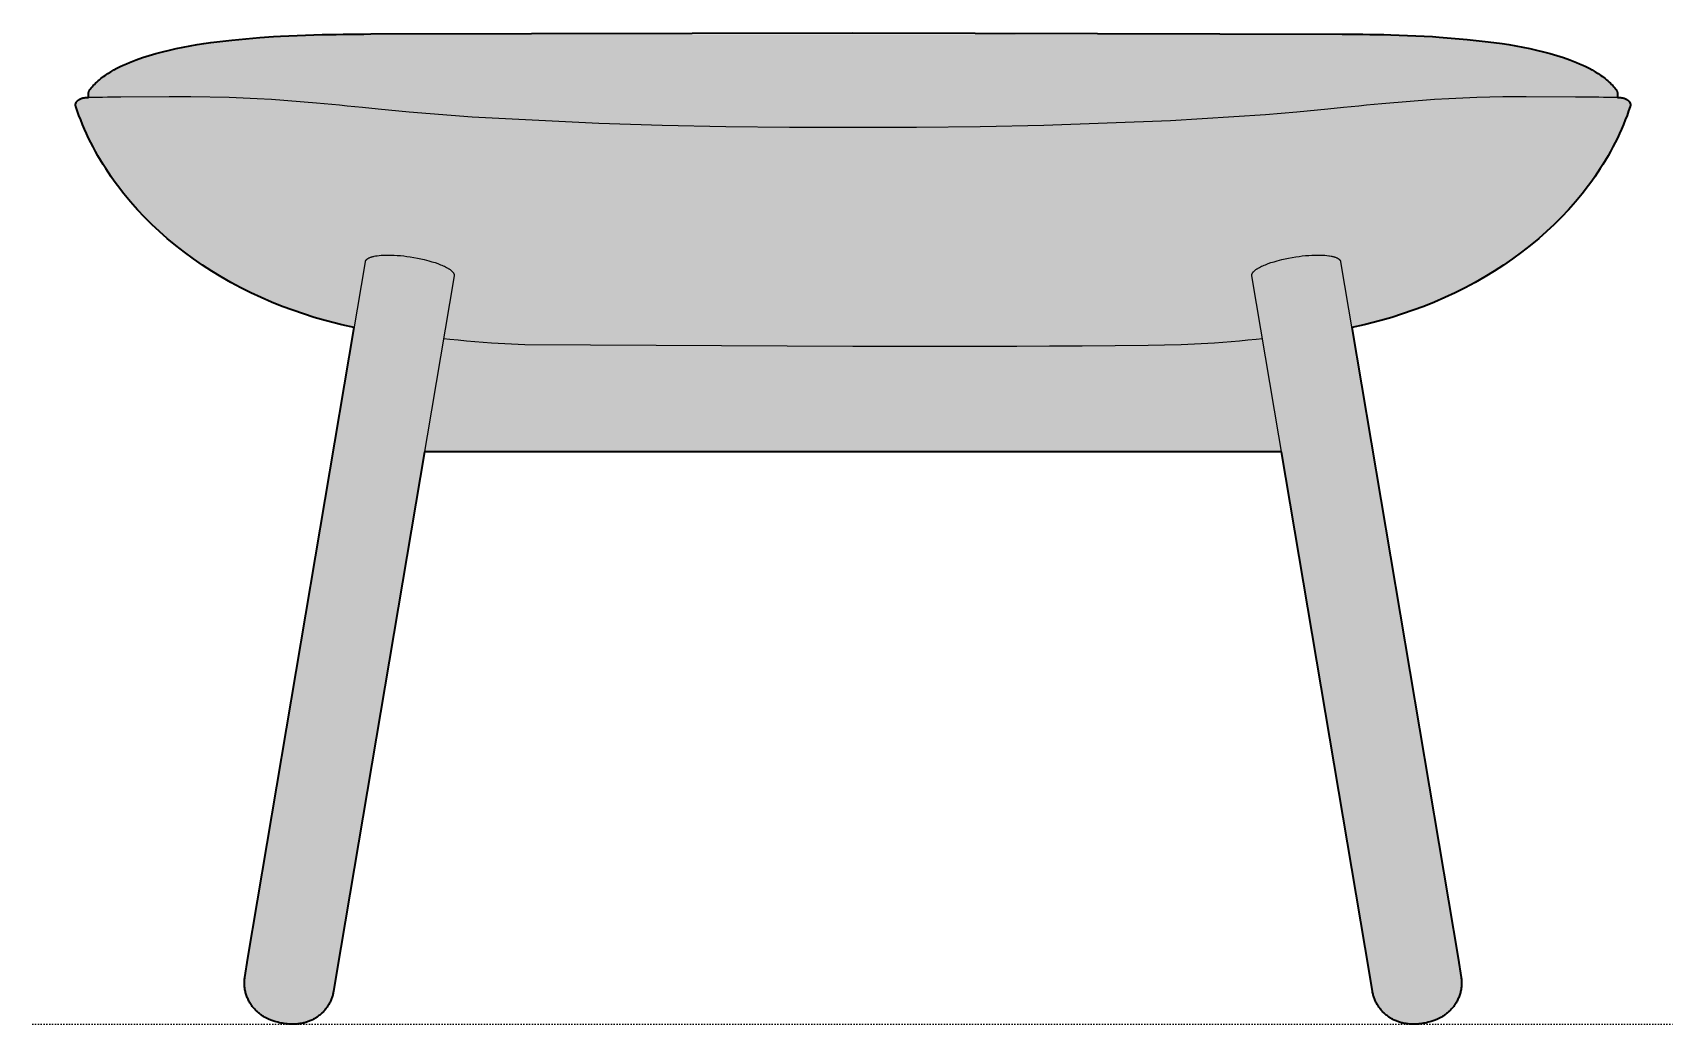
# Model space of a CAD drawing. Header units: millimetres. Extents: x 0 to 1376, y -740 to 386.
# Drawn here: x 0 to 639, y 0 to 386 of the extents above; entities that cross this region are included whole.
import ezdxf

# ---------------------------------------------------------------- set-up
doc = ezdxf.new("R2010")
doc.units = ezdxf.units.MM
doc.linetypes.add('Dots', pattern=[1, 0, -1])
doc.layers.add('Blocks', color=7, linetype='Continuous')
doc.layers.add('Blocks$Fill', color=7, linetype='Continuous', true_color=0xffffff)
for name, color, linetype, lineweight, true_color in [('Blocks$Inner', 7, 'Continuous', 25, 0x007f00), ('Blocks$Outline', 7, 'Continuous', 35, 0xff3f3f), ('Groud', 7, 'Dots', 25, 0x243775)]:
    doc.layers.add(name, color=color, linetype=linetype, lineweight=lineweight, true_color=true_color)

# ---------------------------------------------------------------- blocks, each defined once
blk = doc.blocks.new('Uchiwa Ottomann Front')
at = {"layer": 'Blocks$Fill'}
blk.add_hatch(color=256, dxfattribs=at).paths.add_polyline_path([(125.3, 271.55), (113.96, 274.26), (109.7, 275.47), (105.48, 276.79), (101.29, 278.22), (97.15, 279.77), (93.05, 281.42), (89, 283.19), (85, 285.06), (81.05, 287.04), (77.22, 289.09), (73.45, 291.25), (69.75, 293.51), (66.11, 295.87), (62.57, 298.31), (59.11, 300.86), (55.72, 303.5), (52.42, 306.24), (49.39, 308.91), (46.44, 311.67), (43.58, 314.52), (40.81, 317.45), (38.09, 320.51), (35.48, 323.66), (32.97, 326.9), (31.76, 328.55), (30.58, 330.22), (28.4, 333.47), (27.36, 335.12), (26.34, 336.79), (25.36, 338.48), (24.4, 340.18), (23.48, 341.9), (22.58, 343.64), (21.73, 345.37), (20.92, 347.12), (20.13, 348.88), (19.38, 350.65), (18.67, 352.4), (18, 354.16), (16.76, 357.71), (16.75, 357.76), (16.74, 357.8), (16.72, 357.84), (16.71, 357.89), (16.7, 357.93), (16.7, 357.97), (16.69, 358.02), (16.68, 358.06), (16.68, 358.1), (16.67, 358.15), (16.67, 358.19), (16.67, 358.24), (16.66, 358.28), (16.66, 358.33), (16.66, 358.37), (16.67, 358.42), (16.67, 358.45), (16.67, 358.48), (16.67, 358.51), (16.68, 358.54), (16.69, 358.6), (16.7, 358.67), (16.71, 358.73), (16.73, 358.79), (16.75, 358.85), (16.76, 358.91), (16.79, 358.97), (16.81, 359.03), (16.83, 359.09), (16.86, 359.14), (16.89, 359.2), (16.92, 359.26), (16.95, 359.31), (16.99, 359.37), (17.02, 359.42), (17.06, 359.48), (17.1, 359.53), (17.14, 359.58), (17.18, 359.64), (17.23, 359.69), (17.27, 359.74), (17.32, 359.79), (17.37, 359.84), (17.41, 359.89), (17.46, 359.94), (17.52, 359.98), (17.57, 360.03), (17.62, 360.07), (17.68, 360.12), (17.74, 360.16), (17.81, 360.22), (17.89, 360.28), (17.97, 360.33), (18.06, 360.39), (18.14, 360.44), (18.23, 360.49), (18.31, 360.54), (18.4, 360.58), (18.49, 360.63), (18.58, 360.67), (18.68, 360.71), (18.77, 360.75), (18.86, 360.79), (18.96, 360.83), (19.06, 360.86), (19.15, 360.9), (19.27, 360.93), (19.38, 360.96), (19.49, 360.99), (19.61, 361.02), (19.72, 361.04), (19.84, 361.06), (19.95, 361.08), (20.06, 361.09), (20.17, 361.1), (20.28, 361.11), (20.39, 361.12), (20.49, 361.13), (20.7, 361.13), (20.89, 361.13), (21.72, 361.13), (21.68, 361.59), (21.66, 361.82), (21.66, 362.05), (21.66, 362.16), (21.66, 362.27), (21.67, 362.39), (21.67, 362.49), (21.68, 362.6), (21.69, 362.71), (21.71, 362.82), (21.72, 362.92), (21.74, 363.03), (21.76, 363.13), (21.79, 363.24), (21.82, 363.34), (21.85, 363.44), (21.88, 363.54), (21.91, 363.63), (21.95, 363.73), (21.99, 363.82), (22.04, 363.92), (22.09, 364.01), (22.11, 364.05), (22.14, 364.1), (22.16, 364.14), (22.19, 364.19), (22.22, 364.23), (22.25, 364.27), (22.28, 364.32), (22.31, 364.36), (22.34, 364.4), (22.37, 364.44), (22.76, 364.91), (23.16, 365.36), (23.57, 365.81), (23.99, 366.25), (24.47, 366.72), (24.97, 367.19), (25.47, 367.64), (25.99, 368.08), (26.51, 368.51), (27.05, 368.93), (27.59, 369.33), (28.14, 369.73), (29.27, 370.49), (30.42, 371.22), (31.6, 371.91), (32.8, 372.56), (34.02, 373.19), (35.25, 373.78), (36.48, 374.33), (37.72, 374.86), (38.97, 375.37), (40.23, 375.85), (42.78, 376.75), (45.37, 377.58), (47.98, 378.34), (50.61, 379.03), (53.25, 379.67), (55.89, 380.25), (58.58, 380.79), (64.01, 381.76), (69.37, 382.56), (77.51, 383.54), (88.45, 384.52), (96.58, 385.04), (112.81, 385.67), (131.77, 385.93), (529.24, 385.6), (545.48, 384.88), (548.18, 384.71), (559.09, 383.82), (567.27, 382.91), (572.65, 382.17), (575.34, 381.76), (580.76, 380.79), (583.45, 380.25), (586.09, 379.67), (588.73, 379.03), (591.36, 378.34), (593.97, 377.58), (596.56, 376.75), (599.11, 375.85), (600.37, 375.37), (601.63, 374.86), (602.86, 374.33), (604.09, 373.78), (605.32, 373.19), (606.54, 372.56), (607.74, 371.91), (608.92, 371.22), (610.07, 370.49), (611.2, 369.73), (611.75, 369.33), (612.29, 368.93), (612.83, 368.51), (613.36, 368.08), (613.87, 367.64), (614.38, 367.19), (614.87, 366.72), (615.35, 366.25), (615.77, 365.81), (616.18, 365.36), (616.58, 364.91), (616.97, 364.44), (617, 364.4), (617.03, 364.36), (617.06, 364.32), (617.09, 364.27), (617.12, 364.23), (617.15, 364.19), (617.18, 364.14), (617.2, 364.1), (617.23, 364.05), (617.26, 364.01), (617.3, 363.92), (617.35, 363.82), (617.39, 363.73), (617.43, 363.63), (617.46, 363.54), (617.5, 363.44), (617.53, 363.34), (617.55, 363.24), (617.58, 363.13), (617.6, 363.03), (617.62, 362.92), (617.63, 362.82), (617.65, 362.71), (617.66, 362.6), (617.67, 362.49), (617.67, 362.39), (617.68, 362.27), (617.68, 362.16), (617.68, 362.05), (617.68, 361.82), (617.67, 361.59), (617.65, 361.36), (617.62, 361.13), (618.64, 361.13), (618.85, 361.12), (619.06, 361.11), (619.17, 361.1), (619.28, 361.09), (619.39, 361.07), (619.51, 361.06), (619.62, 361.04), (619.73, 361.02), (619.85, 360.99), (619.96, 360.96), (620.08, 360.93), (620.19, 360.9), (620.29, 360.86), (620.38, 360.83), (620.48, 360.79), (620.57, 360.75), (620.66, 360.71), (620.76, 360.67), (620.85, 360.63), (620.94, 360.58), (621.03, 360.54), (621.11, 360.49), (621.2, 360.44), (621.28, 360.39), (621.37, 360.33), (621.45, 360.28), (621.53, 360.22), (621.61, 360.16), (621.66, 360.12), (621.72, 360.07), (621.77, 360.03), (621.82, 359.98), (621.88, 359.94), (621.93, 359.89), (621.98, 359.84), (622.02, 359.79), (622.07, 359.74), (622.12, 359.69), (622.16, 359.64), (622.2, 359.58), (622.24, 359.53), (622.28, 359.48), (622.32, 359.42), (622.35, 359.37), (622.39, 359.31), (622.42, 359.26), (622.45, 359.2), (622.48, 359.14), (622.51, 359.09), (622.53, 359.03), (622.56, 358.97), (622.58, 358.91), (622.6, 358.85), (622.61, 358.79), (622.63, 358.73), (622.64, 358.67), (622.65, 358.6), (622.66, 358.54), (622.67, 358.51), (622.67, 358.48), (622.67, 358.45), (622.67, 358.42), (622.68, 358.37), (622.68, 358.33), (622.68, 358.28), (622.68, 358.24), (622.67, 358.19), (622.67, 358.15), (622.67, 358.1), (622.66, 358.06), (622.65, 358.02), (622.65, 357.97), (622.64, 357.93), (622.63, 357.89), (622.62, 357.84), (622.61, 357.8), (622.59, 357.76), (622.58, 357.71), (621.34, 354.16), (620.67, 352.4), (619.96, 350.65), (619.21, 348.88), (618.43, 347.12), (617.61, 345.37), (616.76, 343.64), (615.86, 341.9), (614.94, 340.18), (613.98, 338.48), (613, 336.79), (611.98, 335.12), (610.94, 333.47), (608.76, 330.22), (607.58, 328.55), (606.37, 326.9), (603.87, 323.66), (601.25, 320.51), (598.54, 317.45), (595.76, 314.52), (592.9, 311.67), (589.95, 308.91), (586.92, 306.24), (583.62, 303.5), (580.23, 300.86), (576.77, 298.31), (573.23, 295.87), (569.59, 293.51), (565.89, 291.25), (562.12, 289.09), (558.3, 287.04), (554.35, 285.06), (550.34, 283.19), (546.29, 281.42), (542.19, 279.77), (538.05, 278.22), (533.86, 276.79), (529.64, 275.47), (525.39, 274.26), (518.93, 272.63), (514.04, 271.55), (556.71, 18.25), (556.76, 17.89), (556.8, 17.52), (556.83, 17.16), (556.85, 16.79), (556.86, 16.42), (556.87, 16.05), (556.86, 15.69), (556.85, 15.32), (556.82, 14.95), (556.79, 14.58), (556.75, 14.22), (556.7, 13.86), (556.64, 13.49), (556.57, 13.13), (556.5, 12.78), (556.4, 12.39), (556.3, 12), (556.19, 11.61), (556.06, 11.22), (555.93, 10.84), (555.78, 10.46), (555.62, 10.09), (555.46, 9.72), (555.28, 9.35), (555.1, 8.99), (554.9, 8.63), (554.7, 8.28), (554.49, 7.94), (554.27, 7.6), (554.04, 7.27), (553.8, 6.94), (553.5, 6.56), (553.19, 6.19), (552.87, 5.82), (552.53, 5.47), (552.29, 5.23), (552.05, 4.99), (551.8, 4.76), (551.55, 4.54), (551.29, 4.32), (551.03, 4.11), (550.76, 3.9), (550.49, 3.7), (550.22, 3.51), (549.94, 3.32), (549.66, 3.14), (549.38, 2.96), (549.1, 2.79), (548.81, 2.63), (548.52, 2.47), (548.22, 2.32), (547.8, 2.11), (547.49, 1.97), (547.18, 1.83), (546.86, 1.7), (546.55, 1.57), (546.18, 1.44), (545.81, 1.31), (545.44, 1.18), (545.06, 1.06), (544.46, 0.89), (543.85, 0.73), (543.23, 0.58), (542.61, 0.46), (542.01, 0.35), (541.41, 0.25), (540.81, 0.17), (540.2, 0.11), (539.58, 0.05), (538.96, 0.02), (538.34, 0), (537.71, 0), (537.14, 0.02), (536.58, 0.05), (536.01, 0.1), (535.45, 0.17), (535.11, 0.21), (534.77, 0.27), (534.44, 0.33), (534.1, 0.4), (533.75, 0.48), (533.39, 0.57), (533.04, 0.67), (532.69, 0.78), (532.34, 0.89), (532, 1.01), (531.65, 1.14), (531.31, 1.28), (530.97, 1.43), (530.63, 1.59), (530.29, 1.75), (529.95, 1.93), (529.63, 2.11), (529.3, 2.3), (528.98, 2.5), (528.66, 2.71), (528.37, 2.91), (528.09, 3.11), (527.81, 3.33), (527.53, 3.55), (527.26, 3.77), (526.99, 4), (526.73, 4.24), (526.47, 4.49), (526.22, 4.74), (525.98, 5), (525.74, 5.26), (525.51, 5.53), (525.29, 5.8), (525.07, 6.08), (524.86, 6.36), (524.65, 6.65), (524.42, 6.98), (524.2, 7.33), (524.01, 7.64), (523.83, 7.96), (523.66, 8.28), (523.49, 8.61), (523.33, 8.94), (523.18, 9.27), (523.04, 9.61), (522.91, 9.96), (522.78, 10.3), (522.66, 10.65), (522.56, 11), (522.46, 11.36), (522.36, 11.71), (522.28, 12.07), (522.21, 12.43), (522.14, 12.79), (486.73, 223.03), (152.61, 223.03), (117.13, 12.43), (117.06, 12.07), (116.98, 11.71), (116.89, 11.36), (116.79, 11), (116.68, 10.65), (116.56, 10.3), (116.43, 9.96), (116.3, 9.61), (116.16, 9.27), (116.01, 8.94), (115.85, 8.61), (115.68, 8.28), (115.51, 7.96), (115.33, 7.64), (115.14, 7.33), (114.92, 6.98), (114.69, 6.65), (114.49, 6.36), (114.27, 6.08), (114.06, 5.8), (113.83, 5.53), (113.6, 5.26), (113.36, 5), (113.12, 4.74), (112.87, 4.49), (112.61, 4.24), (112.35, 4), (112.08, 3.77), (111.81, 3.55), (111.53, 3.33), (111.25, 3.11), (110.97, 2.91), (110.68, 2.71), (110.36, 2.5), (110.04, 2.3), (109.72, 2.11), (109.39, 1.93), (109.05, 1.75), (108.72, 1.59), (108.37, 1.43), (108.03, 1.28), (107.69, 1.14), (107.35, 1.01), (107, 0.89), (106.65, 0.78), (106.3, 0.67), (105.95, 0.57), (105.59, 0.48), (105.24, 0.4), (104.9, 0.33), (104.57, 0.27), (104.23, 0.21), (103.89, 0.17), (103.33, 0.1), (102.76, 0.05), (102.2, 0.02), (101.63, 0), (101.01, 0), (100.38, 0.02), (99.76, 0.05), (99.14, 0.11), (98.53, 0.17), (97.93, 0.25), (97.33, 0.35), (96.73, 0.46), (96.11, 0.58), (95.5, 0.73), (94.89, 0.89), (94.28, 1.06), (93.9, 1.18), (93.53, 1.31), (93.16, 1.44), (92.79, 1.57), (92.48, 1.7), (92.16, 1.83), (91.85, 1.97), (91.54, 2.11), (91.12, 2.32), (90.82, 2.47), (90.53, 2.63), (90.25, 2.79), (89.96, 2.96), (89.68, 3.14), (89.4, 3.32), (89.12, 3.51), (88.85, 3.7), (88.58, 3.9), (88.31, 4.11), (88.05, 4.32), (87.79, 4.54), (87.54, 4.76), (87.29, 4.99), (87.05, 5.23), (86.81, 5.47), (86.47, 5.82), (86.15, 6.19), (85.84, 6.56), (85.54, 6.94), (85.31, 7.27), (85.08, 7.6), (84.85, 7.94), (84.64, 8.28), (84.44, 8.63), (84.24, 8.99), (84.06, 9.35), (83.88, 9.72), (83.72, 10.09), (83.56, 10.46), (83.41, 10.84), (83.28, 11.22), (83.15, 11.61), (83.04, 12), (82.94, 12.39), (82.84, 12.78), (82.77, 13.13), (82.7, 13.49), (82.64, 13.86), (82.59, 14.22), (82.55, 14.58), (82.52, 14.95), (82.5, 15.32), (82.48, 15.69), (82.48, 16.05), (82.48, 16.42), (82.49, 16.79), (82.51, 17.16), (82.54, 17.52), (82.58, 17.89), (82.63, 18.25), (83.84, 25.75)], flags=0)
at = {"layer": 'Blocks$Inner'}
for points in [[(21.72, 361.13), (21.7, 361.36), (21.68, 361.59), (21.66, 361.82), (21.66, 362.05), (21.66, 362.16), (21.66, 362.27), (21.67, 362.39), (21.67, 362.49), (21.68, 362.6), (21.69, 362.71), (21.71, 362.82), (21.72, 362.92), (21.74, 363.03), (21.76, 363.13), (21.79, 363.24), (21.82, 363.34), (21.85, 363.44), (21.88, 363.54), (21.91, 363.63), (21.95, 363.73), (21.99, 363.82), (22.04, 363.92), (22.09, 364.01), (22.11, 364.05), (22.14, 364.1), (22.16, 364.14), (22.19, 364.19), (22.22, 364.23), (22.25, 364.27), (22.28, 364.32), (22.31, 364.36), (22.34, 364.4), (22.37, 364.44), (22.76, 364.91), (23.16, 365.36), (23.57, 365.81), (23.99, 366.25), (24.47, 366.72), (24.97, 367.19), (25.47, 367.64), (25.99, 368.08), (26.51, 368.51), (27.05, 368.93), (27.59, 369.33), (28.14, 369.73), (29.27, 370.49), (30.42, 371.22), (31.6, 371.91), (32.8, 372.56), (34.02, 373.19), (35.25, 373.78), (36.48, 374.33), (37.72, 374.86), (38.97, 375.37), (40.23, 375.85), (42.78, 376.75), (45.37, 377.58), (47.98, 378.34), (50.61, 379.03), (53.25, 379.67), (55.89, 380.25), (58.58, 380.79), (64.01, 381.76), (66.69, 382.17), (69.37, 382.56), (77.51, 383.54), (88.45, 384.52), (93.87, 384.88), (96.58, 385.04), (112.81, 385.67), (115.54, 385.73), (118.25, 385.78), (120.96, 385.82), (123.65, 385.86), (126.35, 385.89), (129.06, 385.91), (131.77, 385.93), (319.67, 386.38), (510.28, 385.91), (512.99, 385.89), (515.69, 385.86), (518.38, 385.82), (521.09, 385.78), (523.8, 385.73), (526.53, 385.67), (529.24, 385.6), (545.48, 384.88), (548.18, 384.71), (559.09, 383.82), (567.27, 382.91), (572.65, 382.17), (575.34, 381.76), (580.76, 380.79), (583.45, 380.25), (586.09, 379.67), (588.73, 379.03), (591.36, 378.34), (593.97, 377.58), (596.56, 376.75), (599.11, 375.85), (600.37, 375.37), (601.63, 374.86), (602.86, 374.33), (604.09, 373.78), (605.32, 373.19), (606.54, 372.56), (607.74, 371.91), (608.92, 371.22), (610.07, 370.49), (611.2, 369.73), (611.75, 369.33), (612.29, 368.93), (612.83, 368.51), (613.36, 368.08), (613.87, 367.64), (614.38, 367.19), (614.87, 366.72), (615.35, 366.25), (615.77, 365.81), (616.18, 365.36), (616.58, 364.91), (616.97, 364.44), (617, 364.4), (617.03, 364.36), (617.06, 364.32), (617.09, 364.27), (617.12, 364.23), (617.15, 364.19), (617.18, 364.14), (617.2, 364.1), (617.23, 364.05), (617.26, 364.01), (617.3, 363.92), (617.35, 363.82), (617.39, 363.73), (617.43, 363.63), (617.46, 363.54), (617.5, 363.44), (617.53, 363.34), (617.55, 363.24), (617.58, 363.13), (617.6, 363.03), (617.62, 362.92), (617.63, 362.82), (617.65, 362.71), (617.66, 362.6), (617.67, 362.49), (617.67, 362.39), (617.68, 362.27), (617.68, 362.16), (617.68, 362.05), (617.68, 361.82), (617.67, 361.59), (617.65, 361.36), (617.62, 361.13)], [(514.04, 271.55), (518.93, 272.63), (525.39, 274.26), (529.64, 275.47), (533.86, 276.79), (538.05, 278.22), (542.19, 279.77), (546.29, 281.42), (550.34, 283.19), (554.35, 285.06), (558.3, 287.04), (562.12, 289.09), (565.89, 291.25), (569.59, 293.51), (573.23, 295.87), (576.77, 298.31), (580.23, 300.86), (583.62, 303.5), (586.92, 306.24), (589.95, 308.91), (592.9, 311.67), (595.76, 314.52), (598.54, 317.45), (601.25, 320.51), (603.87, 323.66), (606.37, 326.9), (607.58, 328.55), (608.76, 330.22), (610.94, 333.47), (611.98, 335.12), (613, 336.79), (613.98, 338.48), (614.94, 340.18), (615.86, 341.9), (616.76, 343.64), (617.61, 345.37), (618.43, 347.12), (619.21, 348.88), (619.96, 350.65), (620.67, 352.4), (621.34, 354.16), (621.97, 355.93), (622.58, 357.71), (622.59, 357.76), (622.61, 357.8), (622.62, 357.84), (622.63, 357.89), (622.64, 357.93), (622.65, 357.97), (622.65, 358.02), (622.66, 358.06), (622.67, 358.1), (622.67, 358.15), (622.67, 358.19), (622.68, 358.24), (622.68, 358.28), (622.68, 358.33), (622.68, 358.37), (622.67, 358.42), (622.67, 358.45), (622.67, 358.48), (622.67, 358.51), (622.66, 358.54), (622.65, 358.6), (622.64, 358.67), (622.63, 358.73), (622.61, 358.79), (622.6, 358.85), (622.58, 358.91), (622.56, 358.97), (622.53, 359.03), (622.51, 359.09), (622.48, 359.14), (622.45, 359.2), (622.42, 359.26), (622.39, 359.31), (622.35, 359.37), (622.32, 359.42), (622.28, 359.48), (622.24, 359.53), (622.2, 359.58), (622.16, 359.64), (622.12, 359.69), (622.07, 359.74), (622.02, 359.79), (621.98, 359.84), (621.93, 359.89), (621.88, 359.94), (621.82, 359.98), (621.77, 360.03), (621.72, 360.07), (621.66, 360.12), (621.61, 360.16), (621.53, 360.22), (621.45, 360.28), (621.37, 360.33), (621.28, 360.39), (621.2, 360.44), (621.11, 360.49), (621.03, 360.54), (620.94, 360.58), (620.85, 360.63), (620.76, 360.67), (620.66, 360.71), (620.57, 360.75), (620.48, 360.79), (620.38, 360.83), (620.29, 360.86), (620.19, 360.9), (620.08, 360.93), (619.96, 360.96), (619.85, 360.99), (619.73, 361.02), (619.62, 361.04), (619.51, 361.06), (619.39, 361.07), (619.28, 361.09), (619.17, 361.1), (619.06, 361.11), (618.85, 361.12), (618.64, 361.13), (618.45, 361.13), (618.15, 361.13), (617.43, 361.13), (616.89, 361.14), (616.13, 361.15), (616.07, 361.15), (615.93, 361.15), (615.08, 361.17), (613.75, 361.19), (612.18, 361.22), (610.3, 361.24), (608, 361.27), (605.09, 361.3), (601.31, 361.33), (582.09, 361.46), (577.7, 361.46), (573, 361.42), (562.85, 361.19), (551.92, 360.7), (546.26, 360.36), (525.78, 358.71), (522.8, 358.42), (519.81, 358.12), (516.81, 357.82), (510.8, 357.21), (504.76, 356.61), (492.6, 355.47), (480.38, 354.44), (443.47, 352.07), (394.01, 350.24), (369.24, 349.75), (344.46, 349.48), (332.06, 349.42), (294.88, 349.48), (270.1, 349.75), (245.33, 350.24), (220.58, 351), (171.23, 353.54), (146.74, 355.47), (134.58, 356.61), (128.54, 357.21), (122.53, 357.82), (119.53, 358.12), (116.54, 358.42), (113.56, 358.71), (110.59, 358.98), (93.08, 360.36), (87.42, 360.7), (76.49, 361.19), (61.64, 361.46), (57.25, 361.46), (53.18, 361.44), (34.25, 361.3), (31.34, 361.27), (29.05, 361.24), (27.16, 361.22), (25.59, 361.19), (24.26, 361.17), (23.68, 361.15), (23.27, 361.15), (23.22, 361.15), (23.21, 361.15), (22.45, 361.14), (21.91, 361.13), (21.19, 361.13), (20.89, 361.13), (20.7, 361.13), (20.49, 361.13), (20.39, 361.12), (20.28, 361.11), (20.17, 361.1), (20.06, 361.09), (19.95, 361.08), (19.84, 361.06), (19.72, 361.04), (19.61, 361.02), (19.49, 360.99), (19.38, 360.96), (19.27, 360.93), (19.15, 360.9), (19.06, 360.86), (18.96, 360.83), (18.86, 360.79), (18.77, 360.75), (18.68, 360.71), (18.58, 360.67), (18.49, 360.63), (18.4, 360.58), (18.31, 360.54), (18.23, 360.49), (18.14, 360.44), (18.06, 360.39), (17.97, 360.33), (17.89, 360.28), (17.81, 360.22), (17.74, 360.16), (17.68, 360.12), (17.62, 360.07), (17.57, 360.03), (17.52, 359.98), (17.46, 359.94), (17.41, 359.89), (17.37, 359.84), (17.32, 359.79), (17.27, 359.74), (17.23, 359.69), (17.18, 359.64), (17.14, 359.58), (17.1, 359.53), (17.06, 359.48), (17.02, 359.42), (16.99, 359.37), (16.95, 359.31), (16.92, 359.26), (16.89, 359.2), (16.86, 359.14), (16.83, 359.09), (16.81, 359.03), (16.79, 358.97), (16.76, 358.91), (16.75, 358.85), (16.73, 358.79), (16.71, 358.73), (16.7, 358.67), (16.69, 358.6), (16.68, 358.54), (16.67, 358.51), (16.67, 358.48), (16.67, 358.45), (16.67, 358.42), (16.66, 358.37), (16.66, 358.33), (16.66, 358.28), (16.67, 358.24), (16.67, 358.19), (16.67, 358.15), (16.68, 358.1), (16.68, 358.06), (16.69, 358.02), (16.7, 357.97), (16.7, 357.93), (16.71, 357.89), (16.72, 357.84), (16.74, 357.8), (16.75, 357.76), (16.76, 357.71), (18, 354.16), (18.67, 352.4), (19.38, 350.65), (20.13, 348.88), (20.92, 347.12), (21.73, 345.37), (22.58, 343.64), (23.48, 341.9), (24.4, 340.18), (25.36, 338.48), (26.34, 336.79), (27.36, 335.12), (28.4, 333.47), (30.58, 330.22), (31.76, 328.55), (32.97, 326.9), (35.48, 323.66), (38.09, 320.51), (40.81, 317.45), (43.58, 314.52), (46.44, 311.67), (49.39, 308.91), (52.42, 306.24), (55.72, 303.5), (59.11, 300.86), (62.57, 298.31), (66.11, 295.87), (69.75, 293.51), (73.45, 291.25), (77.22, 289.09), (81.05, 287.04), (85, 285.06), (89, 283.19), (93.05, 281.42), (97.15, 279.77), (101.29, 278.22), (105.48, 276.79), (109.7, 275.47), (113.96, 274.26), (120.42, 272.63), (125.3, 271.55)], [(160.07, 267.28), (162.52, 267.02), (165.77, 266.68), (169, 266.38), (172.27, 266.08), (178.81, 265.57), (191.79, 264.94), (319.67, 264.29), (383.46, 264.29), (396.24, 264.32), (409.03, 264.37), (421.84, 264.47), (434.67, 264.64), (441.1, 264.76), (447.55, 264.94), (460.53, 265.57), (467.07, 266.08), (470.34, 266.38), (473.57, 266.68), (476.82, 267.02), (479.27, 267.28)], [(486.73, 223.03), (319.67, 223.03), (152.61, 223.03)]]:
    blk.add_lwpolyline(points, dxfattribs=at)
for points in [[(164.19, 291.71), (118.35, 19.93), (117.2, 12.79), (117.13, 12.43), (117.06, 12.07), (116.98, 11.71), (116.89, 11.36), (116.79, 11), (116.68, 10.65), (116.56, 10.3), (116.43, 9.96), (116.3, 9.61), (116.16, 9.27), (116.01, 8.94), (115.85, 8.61), (115.68, 8.28), (115.51, 7.96), (115.33, 7.64), (115.14, 7.33), (114.92, 6.98), (114.69, 6.65), (114.49, 6.36), (114.27, 6.08), (114.06, 5.8), (113.83, 5.53), (113.6, 5.26), (113.36, 5), (113.12, 4.74), (112.87, 4.49), (112.61, 4.24), (112.35, 4), (112.08, 3.77), (111.81, 3.55), (111.53, 3.33), (111.25, 3.11), (110.97, 2.91), (110.68, 2.71), (110.36, 2.5), (110.04, 2.3), (109.72, 2.11), (109.39, 1.93), (109.05, 1.75), (108.72, 1.59), (108.37, 1.43), (108.03, 1.28), (107.69, 1.14), (107.35, 1.01), (107, 0.89), (106.65, 0.78), (106.3, 0.67), (105.95, 0.57), (105.59, 0.48), (105.24, 0.4), (104.9, 0.33), (104.57, 0.27), (104.23, 0.21), (103.89, 0.17), (103.33, 0.1), (102.76, 0.05), (102.2, 0.02), (101.63, 0), (101.01, 0), (100.38, 0.02), (99.76, 0.05), (99.14, 0.11), (98.53, 0.17), (97.93, 0.25), (97.33, 0.35), (96.73, 0.46), (96.11, 0.58), (95.5, 0.73), (94.89, 0.89), (94.28, 1.06), (93.9, 1.18), (93.53, 1.31), (93.16, 1.44), (92.79, 1.57), (92.48, 1.7), (92.16, 1.83), (91.85, 1.97), (91.54, 2.11), (91.12, 2.32), (90.82, 2.47), (90.53, 2.63), (90.25, 2.79), (89.96, 2.96), (89.68, 3.14), (89.4, 3.32), (89.12, 3.51), (88.85, 3.7), (88.58, 3.9), (88.31, 4.11), (88.05, 4.32), (87.79, 4.54), (87.54, 4.76), (87.29, 4.99), (87.05, 5.23), (86.81, 5.47), (86.47, 5.82), (86.15, 6.19), (85.84, 6.56), (85.54, 6.94), (85.31, 7.27), (85.08, 7.6), (84.85, 7.94), (84.64, 8.28), (84.44, 8.63), (84.24, 8.99), (84.06, 9.35), (83.88, 9.72), (83.72, 10.09), (83.56, 10.46), (83.41, 10.84), (83.28, 11.22), (83.15, 11.61), (83.04, 12), (82.94, 12.39), (82.84, 12.78), (82.77, 13.13), (82.7, 13.49), (82.64, 13.86), (82.59, 14.22), (82.55, 14.58), (82.52, 14.95), (82.5, 15.32), (82.48, 15.69), (82.48, 16.05), (82.48, 16.42), (82.49, 16.79), (82.51, 17.16), (82.54, 17.52), (82.58, 17.89), (82.63, 18.25), (83.84, 25.75), (129.62, 297.18), (129.63, 297.21), (129.63, 297.24), (129.64, 297.27), (129.65, 297.3), (129.66, 297.33), (129.67, 297.36), (129.68, 297.39), (129.69, 297.42), (129.7, 297.45), (129.71, 297.48), (129.72, 297.51), (129.74, 297.54), (129.75, 297.57), (129.77, 297.6), (129.78, 297.62), (129.8, 297.65), (129.82, 297.68), (129.83, 297.71), (129.85, 297.74), (129.87, 297.77), (129.89, 297.79), (129.91, 297.82), (129.93, 297.85), (129.96, 297.88), (129.98, 297.9), (130, 297.93), (130.05, 297.98), (130.1, 298.04), (130.16, 298.09), (130.22, 298.14), (130.28, 298.19), (130.34, 298.24), (130.41, 298.29), (130.47, 298.34), (130.55, 298.39), (130.62, 298.43), (130.7, 298.48), (130.78, 298.53), (130.86, 298.57), (130.94, 298.62), (131.03, 298.66), (131.12, 298.7), (131.21, 298.74), (131.41, 298.82), (131.61, 298.9), (131.82, 298.98), (132.05, 299.05), (132.28, 299.12), (132.53, 299.19), (132.78, 299.25), (133.04, 299.31), (133.55, 299.41), (133.9, 299.47), (134.26, 299.52), (135.02, 299.61), (135.82, 299.68), (136.67, 299.73), (137.4, 299.76), (138.5, 299.77), (139.64, 299.76), (140.83, 299.71), (142.04, 299.64), (143.29, 299.53), (144.56, 299.4), (145.84, 299.23), (147.13, 299.05), (148.51, 298.82), (149.88, 298.57), (151.23, 298.29), (152.56, 297.98), (154.31, 297.53), (155.57, 297.17), (156.76, 296.8), (157.89, 296.41), (158.95, 296.01), (159.46, 295.8), (159.94, 295.58), (160.41, 295.37), (160.85, 295.16), (161.29, 294.92), (161.71, 294.69), (161.91, 294.57), (162.1, 294.45), (162.28, 294.34), (162.46, 294.22), (162.62, 294.1), (162.78, 293.98), (162.93, 293.87), (163.07, 293.75), (163.21, 293.63), (163.34, 293.52), (163.45, 293.4), (163.51, 293.34), (163.56, 293.28), (163.64, 293.2), (163.71, 293.11), (163.78, 293.02), (163.82, 292.98), (163.85, 292.93), (163.88, 292.89), (163.9, 292.85), (163.93, 292.8), (163.96, 292.76), (163.98, 292.72), (164.01, 292.67), (164.03, 292.63), (164.05, 292.59), (164.07, 292.54), (164.09, 292.5), (164.1, 292.46), (164.12, 292.42), (164.13, 292.37), (164.15, 292.33), (164.16, 292.29), (164.17, 292.25), (164.18, 292.21), (164.19, 292.17), (164.2, 292.12), (164.2, 292.08), (164.21, 292.04), (164.21, 292), (164.21, 291.96), (164.21, 291.92), (164.21, 291.89), (164.21, 291.87), (164.21, 291.84), (164.21, 291.81), (164.21, 291.79), (164.2, 291.76), (164.2, 291.73)], [(522.14, 12.79), (520.99, 19.93), (475.15, 291.71), (475.14, 291.73), (475.14, 291.76), (475.14, 291.79), (475.13, 291.81), (475.13, 291.84), (475.13, 291.87), (475.13, 291.89), (475.13, 291.92), (475.13, 291.96), (475.13, 292), (475.13, 292.04), (475.14, 292.08), (475.15, 292.12), (475.15, 292.17), (475.16, 292.21), (475.17, 292.25), (475.18, 292.29), (475.19, 292.33), (475.21, 292.37), (475.22, 292.42), (475.24, 292.46), (475.25, 292.5), (475.27, 292.54), (475.29, 292.59), (475.31, 292.63), (475.34, 292.67), (475.36, 292.72), (475.38, 292.76), (475.41, 292.8), (475.44, 292.85), (475.47, 292.89), (475.49, 292.93), (475.53, 292.98), (475.56, 293.02), (475.63, 293.11), (475.7, 293.2), (475.78, 293.28), (475.83, 293.34), (475.89, 293.4), (476.01, 293.52), (476.13, 293.63), (476.27, 293.75), (476.41, 293.87), (476.56, 293.98), (476.72, 294.1), (476.89, 294.22), (477.06, 294.34), (477.24, 294.45), (477.43, 294.57), (477.63, 294.69), (478.05, 294.92), (478.49, 295.16), (478.93, 295.37), (479.4, 295.58), (479.89, 295.8), (480.4, 296.01), (481.45, 296.41), (482.58, 296.8), (483.77, 297.17), (485.03, 297.53), (486.78, 297.98), (488.11, 298.29), (489.46, 298.57), (490.83, 298.82), (492.21, 299.05), (493.5, 299.23), (494.78, 299.4), (496.05, 299.53), (497.3, 299.64), (498.52, 299.71), (499.7, 299.76), (500.84, 299.77), (501.94, 299.76), (502.68, 299.73), (503.52, 299.68), (504.32, 299.61), (505.08, 299.52), (505.44, 299.47), (506.03, 299.36), (506.3, 299.31), (506.56, 299.25), (506.82, 299.19), (507.06, 299.12), (507.29, 299.05), (507.52, 298.98), (507.73, 298.9), (507.93, 298.82), (508.13, 298.74), (508.22, 298.7), (508.31, 298.66), (508.4, 298.62), (508.48, 298.57), (508.56, 298.53), (508.64, 298.48), (508.72, 298.43), (508.8, 298.39), (508.87, 298.34), (508.94, 298.29), (509, 298.24), (509.06, 298.19), (509.12, 298.14), (509.18, 298.09), (509.24, 298.04), (509.29, 297.98), (509.34, 297.93), (509.36, 297.9), (509.39, 297.88), (509.41, 297.85), (509.43, 297.82), (509.45, 297.79), (509.47, 297.77), (509.49, 297.74), (509.51, 297.71), (509.53, 297.68), (509.54, 297.65), (509.56, 297.62), (509.57, 297.6), (509.59, 297.57), (509.6, 297.54), (509.62, 297.51), (509.63, 297.48), (509.64, 297.45), (509.65, 297.42), (509.66, 297.39), (509.67, 297.36), (509.68, 297.33), (509.69, 297.3), (509.7, 297.27), (509.71, 297.24), (509.71, 297.21), (509.72, 297.18), (555.5, 25.74), (556.71, 18.25), (556.76, 17.89), (556.8, 17.52), (556.83, 17.16), (556.85, 16.79), (556.86, 16.42), (556.87, 16.05), (556.86, 15.69), (556.85, 15.32), (556.82, 14.95), (556.79, 14.58), (556.75, 14.22), (556.7, 13.86), (556.64, 13.49), (556.57, 13.13), (556.5, 12.78), (556.4, 12.39), (556.3, 12), (556.19, 11.61), (556.06, 11.22), (555.93, 10.84), (555.78, 10.46), (555.62, 10.09), (555.46, 9.72), (555.28, 9.35), (555.1, 8.99), (554.9, 8.63), (554.7, 8.28), (554.49, 7.94), (554.27, 7.6), (554.04, 7.27), (553.8, 6.94), (553.5, 6.56), (553.19, 6.19), (552.87, 5.82), (552.53, 5.47), (552.29, 5.23), (552.05, 4.99), (551.8, 4.76), (551.55, 4.54), (551.29, 4.32), (551.03, 4.11), (550.76, 3.9), (550.49, 3.7), (550.22, 3.51), (549.94, 3.32), (549.66, 3.14), (549.38, 2.96), (549.1, 2.79), (548.81, 2.63), (548.52, 2.47), (548.22, 2.32), (547.8, 2.11), (547.49, 1.97), (547.18, 1.83), (546.86, 1.7), (546.55, 1.57), (546.18, 1.44), (545.81, 1.31), (545.44, 1.18), (545.06, 1.06), (544.46, 0.89), (543.85, 0.73), (543.23, 0.58), (542.61, 0.46), (542.01, 0.35), (541.41, 0.25), (540.81, 0.17), (540.2, 0.11), (539.58, 0.05), (538.96, 0.02), (538.34, 0), (537.71, 0), (537.14, 0.02), (536.58, 0.05), (536.01, 0.1), (535.45, 0.17), (535.11, 0.21), (534.77, 0.27), (534.44, 0.33), (534.1, 0.4), (533.75, 0.48), (533.39, 0.57), (533.04, 0.67), (532.69, 0.78), (532.34, 0.89), (532, 1.01), (531.65, 1.14), (531.31, 1.28), (530.97, 1.43), (530.63, 1.59), (530.29, 1.75), (529.95, 1.93), (529.63, 2.11), (529.3, 2.3), (528.98, 2.5), (528.66, 2.71), (528.37, 2.91), (528.09, 3.11), (527.81, 3.33), (527.53, 3.55), (527.26, 3.77), (526.99, 4), (526.73, 4.24), (526.47, 4.49), (526.22, 4.74), (525.98, 5), (525.74, 5.26), (525.51, 5.53), (525.29, 5.8), (525.07, 6.08), (524.86, 6.36), (524.65, 6.65), (524.42, 6.98), (524.2, 7.33), (524.01, 7.64), (523.83, 7.96), (523.66, 8.28), (523.49, 8.61), (523.33, 8.94), (523.18, 9.27), (523.04, 9.61), (522.91, 9.96), (522.78, 10.3), (522.66, 10.65), (522.56, 11), (522.46, 11.36), (522.36, 11.71), (522.28, 12.07), (522.21, 12.43)]]:
    blk.add_lwpolyline(points, close=True, dxfattribs=at)
at = {"layer": 'Blocks$Outline'}
for points in [[(21.72, 361.13), (21.7, 361.36), (21.68, 361.59), (21.66, 361.82), (21.66, 362.05), (21.66, 362.16), (21.66, 362.27), (21.67, 362.39), (21.67, 362.49), (21.68, 362.6), (21.69, 362.71), (21.71, 362.82), (21.72, 362.92), (21.74, 363.03), (21.76, 363.13), (21.79, 363.24), (21.82, 363.34), (21.85, 363.44), (21.88, 363.54), (21.91, 363.63), (21.95, 363.73), (21.99, 363.82), (22.04, 363.92), (22.09, 364.01), (22.11, 364.05), (22.14, 364.1), (22.16, 364.14), (22.19, 364.19), (22.22, 364.23), (22.25, 364.27), (22.28, 364.32), (22.31, 364.36), (22.34, 364.4), (22.37, 364.44), (22.76, 364.91), (23.16, 365.36), (23.57, 365.81), (23.99, 366.25), (24.47, 366.72), (24.97, 367.19), (25.47, 367.64), (25.99, 368.08), (26.51, 368.51), (27.05, 368.93), (27.59, 369.33), (28.14, 369.73), (29.27, 370.49), (30.42, 371.22), (31.6, 371.91), (32.8, 372.56), (34.02, 373.19), (35.25, 373.78), (36.48, 374.33), (37.72, 374.86), (38.97, 375.37), (40.23, 375.85), (42.78, 376.75), (45.37, 377.58), (47.98, 378.34), (50.61, 379.03), (53.25, 379.67), (55.89, 380.25), (58.58, 380.79), (64.01, 381.76), (66.69, 382.17), (69.37, 382.56), (77.51, 383.54), (88.45, 384.52), (93.87, 384.88), (96.58, 385.04), (112.81, 385.67), (115.54, 385.73), (118.25, 385.78), (120.96, 385.82), (123.65, 385.86), (126.35, 385.89), (129.06, 385.91), (131.77, 385.93), (319.67, 386.38), (510.28, 385.91), (512.99, 385.89), (515.69, 385.86), (518.38, 385.82), (521.09, 385.78), (523.8, 385.73), (526.53, 385.67), (529.24, 385.6), (545.48, 384.88), (548.18, 384.71), (559.09, 383.82), (567.27, 382.91), (572.65, 382.17), (575.34, 381.76), (580.76, 380.79), (583.45, 380.25), (586.09, 379.67), (588.73, 379.03), (591.36, 378.34), (593.97, 377.58), (596.56, 376.75), (599.11, 375.85), (600.37, 375.37), (601.63, 374.86), (602.86, 374.33), (604.09, 373.78), (605.32, 373.19), (606.54, 372.56), (607.74, 371.91), (608.92, 371.22), (610.07, 370.49), (611.2, 369.73), (611.75, 369.33), (612.29, 368.93), (612.83, 368.51), (613.36, 368.08), (613.87, 367.64), (614.38, 367.19), (614.87, 366.72), (615.35, 366.25), (615.77, 365.81), (616.18, 365.36), (616.58, 364.91), (616.97, 364.44), (617, 364.4), (617.03, 364.36), (617.06, 364.32), (617.09, 364.27), (617.12, 364.23), (617.15, 364.19), (617.18, 364.14), (617.2, 364.1), (617.23, 364.05), (617.26, 364.01), (617.3, 363.92), (617.35, 363.82), (617.39, 363.73), (617.43, 363.63), (617.46, 363.54), (617.5, 363.44), (617.53, 363.34), (617.55, 363.24), (617.58, 363.13), (617.6, 363.03), (617.62, 362.92), (617.63, 362.82), (617.65, 362.71), (617.66, 362.6), (617.67, 362.49), (617.67, 362.39), (617.68, 362.27), (617.68, 362.16), (617.68, 362.05), (617.68, 361.82), (617.67, 361.59), (617.65, 361.36), (617.62, 361.13)], [(125.3, 271.55), (120.42, 272.63), (113.96, 274.26), (109.7, 275.47), (105.48, 276.79), (101.29, 278.22), (97.15, 279.77), (93.05, 281.42), (89, 283.19), (85, 285.06), (81.05, 287.04), (77.22, 289.09), (73.45, 291.25), (69.75, 293.51), (66.11, 295.87), (62.57, 298.31), (59.11, 300.86), (55.72, 303.5), (52.42, 306.24), (49.39, 308.91), (46.44, 311.67), (43.58, 314.52), (40.81, 317.45), (38.09, 320.51), (35.48, 323.66), (32.97, 326.9), (31.76, 328.55), (30.58, 330.22), (28.4, 333.47), (27.36, 335.12), (26.34, 336.79), (25.36, 338.48), (24.4, 340.18), (23.48, 341.9), (22.58, 343.64), (21.73, 345.37), (20.92, 347.12), (20.13, 348.88), (19.38, 350.65), (18.67, 352.4), (18, 354.16), (16.76, 357.71), (16.75, 357.76), (16.74, 357.8), (16.72, 357.84), (16.71, 357.89), (16.7, 357.93), (16.7, 357.97), (16.69, 358.02), (16.68, 358.06), (16.68, 358.1), (16.67, 358.15), (16.67, 358.19), (16.67, 358.24), (16.66, 358.28), (16.66, 358.33), (16.66, 358.37), (16.67, 358.42), (16.67, 358.45), (16.67, 358.48), (16.67, 358.51), (16.68, 358.54), (16.69, 358.6), (16.7, 358.67), (16.71, 358.73), (16.73, 358.79), (16.75, 358.85), (16.76, 358.91), (16.79, 358.97), (16.81, 359.03), (16.83, 359.09), (16.86, 359.14), (16.89, 359.2), (16.92, 359.26), (16.95, 359.31), (16.99, 359.37), (17.02, 359.42), (17.06, 359.48), (17.1, 359.53), (17.14, 359.58), (17.18, 359.64), (17.23, 359.69), (17.27, 359.74), (17.32, 359.79), (17.37, 359.84), (17.41, 359.89), (17.46, 359.94), (17.52, 359.98), (17.57, 360.03), (17.62, 360.07), (17.68, 360.12), (17.74, 360.16), (17.81, 360.22), (17.89, 360.28), (17.97, 360.33), (18.06, 360.39), (18.14, 360.44), (18.23, 360.49), (18.31, 360.54), (18.4, 360.58), (18.49, 360.63), (18.58, 360.67), (18.68, 360.71), (18.77, 360.75), (18.86, 360.79), (18.96, 360.83), (19.06, 360.86), (19.15, 360.9), (19.27, 360.93), (19.38, 360.96), (19.49, 360.99), (19.61, 361.02), (19.72, 361.04), (19.84, 361.06), (19.95, 361.08), (20.06, 361.09), (20.17, 361.1), (20.28, 361.11), (20.39, 361.12), (20.49, 361.13), (20.7, 361.13), (20.89, 361.13), (21.19, 361.13), (21.72, 361.13)], [(617.62, 361.13), (618.15, 361.13), (618.45, 361.13), (618.64, 361.13), (618.85, 361.12), (619.06, 361.11), (619.17, 361.1), (619.28, 361.09), (619.39, 361.07), (619.51, 361.06), (619.62, 361.04), (619.73, 361.02), (619.85, 360.99), (619.96, 360.96), (620.08, 360.93), (620.19, 360.9), (620.29, 360.86), (620.38, 360.83), (620.48, 360.79), (620.57, 360.75), (620.66, 360.71), (620.76, 360.67), (620.85, 360.63), (620.94, 360.58), (621.03, 360.54), (621.11, 360.49), (621.2, 360.44), (621.28, 360.39), (621.37, 360.33), (621.45, 360.28), (621.53, 360.22), (621.61, 360.16), (621.66, 360.12), (621.72, 360.07), (621.77, 360.03), (621.82, 359.98), (621.88, 359.94), (621.93, 359.89), (621.98, 359.84), (622.02, 359.79), (622.07, 359.74), (622.12, 359.69), (622.16, 359.64), (622.2, 359.58), (622.24, 359.53), (622.28, 359.48), (622.32, 359.42), (622.35, 359.37), (622.39, 359.31), (622.42, 359.26), (622.45, 359.2), (622.48, 359.14), (622.51, 359.09), (622.53, 359.03), (622.56, 358.97), (622.58, 358.91), (622.6, 358.85), (622.61, 358.79), (622.63, 358.73), (622.64, 358.67), (622.65, 358.6), (622.66, 358.54), (622.67, 358.51), (622.67, 358.48), (622.67, 358.45), (622.67, 358.42), (622.68, 358.37), (622.68, 358.33), (622.68, 358.28), (622.68, 358.24), (622.67, 358.19), (622.67, 358.15), (622.67, 358.1), (622.66, 358.06), (622.65, 358.02), (622.65, 357.97), (622.64, 357.93), (622.63, 357.89), (622.62, 357.84), (622.61, 357.8), (622.59, 357.76), (622.58, 357.71), (621.97, 355.93), (621.34, 354.16), (620.67, 352.4), (619.96, 350.65), (619.21, 348.88), (618.43, 347.12), (617.61, 345.37), (616.76, 343.64), (615.86, 341.9), (614.94, 340.18), (613.98, 338.48), (613, 336.79), (611.98, 335.12), (610.94, 333.47), (608.76, 330.22), (607.58, 328.55), (606.37, 326.9), (603.87, 323.66), (601.25, 320.51), (598.54, 317.45), (595.76, 314.52), (592.9, 311.67), (589.95, 308.91), (586.92, 306.24), (583.62, 303.5), (580.23, 300.86), (576.77, 298.31), (573.23, 295.87), (569.59, 293.51), (565.89, 291.25), (562.12, 289.09), (558.3, 287.04), (554.35, 285.06), (550.34, 283.19), (546.29, 281.42), (542.19, 279.77), (538.05, 278.22), (533.86, 276.79), (529.64, 275.47), (525.39, 274.26), (518.93, 272.63), (514.04, 271.55)], [(152.61, 223.03), (118.35, 19.93), (117.2, 12.79), (117.13, 12.43), (117.06, 12.07), (116.98, 11.71), (116.89, 11.36), (116.79, 11), (116.68, 10.65), (116.56, 10.3), (116.43, 9.96), (116.3, 9.61), (116.16, 9.27), (116.01, 8.94), (115.85, 8.61), (115.68, 8.28), (115.51, 7.96), (115.33, 7.64), (115.14, 7.33), (114.92, 6.98), (114.69, 6.65), (114.49, 6.36), (114.27, 6.08), (114.06, 5.8), (113.83, 5.53), (113.6, 5.26), (113.36, 5), (113.12, 4.74), (112.87, 4.49), (112.61, 4.24), (112.35, 4), (112.08, 3.77), (111.81, 3.55), (111.53, 3.33), (111.25, 3.11), (110.97, 2.91), (110.68, 2.71), (110.36, 2.5), (110.04, 2.3), (109.72, 2.11), (109.39, 1.93), (109.05, 1.75), (108.72, 1.59), (108.37, 1.43), (108.03, 1.28), (107.69, 1.14), (107.35, 1.01), (107, 0.89), (106.65, 0.78), (106.3, 0.67), (105.95, 0.57), (105.59, 0.48), (105.24, 0.4), (104.9, 0.33), (104.57, 0.27), (104.23, 0.21), (103.89, 0.17), (103.33, 0.1), (102.76, 0.05), (102.2, 0.02), (101.63, 0), (101.01, 0), (100.38, 0.02), (99.76, 0.05), (99.14, 0.11), (98.53, 0.17), (97.93, 0.25), (97.33, 0.35), (96.73, 0.46), (96.11, 0.58), (95.5, 0.73), (94.89, 0.89), (94.28, 1.06), (93.9, 1.18), (93.53, 1.31), (93.16, 1.44), (92.79, 1.57), (92.48, 1.7), (92.16, 1.83), (91.85, 1.97), (91.54, 2.11), (91.12, 2.32), (90.82, 2.47), (90.53, 2.63), (90.25, 2.79), (89.96, 2.96), (89.68, 3.14), (89.4, 3.32), (89.12, 3.51), (88.85, 3.7), (88.58, 3.9), (88.31, 4.11), (88.05, 4.32), (87.79, 4.54), (87.54, 4.76), (87.29, 4.99), (87.05, 5.23), (86.81, 5.47), (86.47, 5.82), (86.15, 6.19), (85.84, 6.56), (85.54, 6.94), (85.31, 7.27), (85.08, 7.6), (84.85, 7.94), (84.64, 8.28), (84.44, 8.63), (84.24, 8.99), (84.06, 9.35), (83.88, 9.72), (83.72, 10.09), (83.56, 10.46), (83.41, 10.84), (83.28, 11.22), (83.15, 11.61), (83.04, 12), (82.94, 12.39), (82.84, 12.78), (82.77, 13.13), (82.7, 13.49), (82.64, 13.86), (82.59, 14.22), (82.55, 14.58), (82.52, 14.95), (82.5, 15.32), (82.48, 15.69), (82.48, 16.05), (82.48, 16.42), (82.49, 16.79), (82.51, 17.16), (82.54, 17.52), (82.58, 17.89), (82.63, 18.25), (83.84, 25.75), (125.3, 271.55)], [(514.04, 271.55), (555.5, 25.74), (556.71, 18.25), (556.76, 17.89), (556.8, 17.52), (556.83, 17.16), (556.85, 16.79), (556.86, 16.42), (556.87, 16.05), (556.86, 15.69), (556.85, 15.32), (556.82, 14.95), (556.79, 14.58), (556.75, 14.22), (556.7, 13.86), (556.64, 13.49), (556.57, 13.13), (556.5, 12.78), (556.4, 12.39), (556.3, 12), (556.19, 11.61), (556.06, 11.22), (555.93, 10.84), (555.78, 10.46), (555.62, 10.09), (555.46, 9.72), (555.28, 9.35), (555.1, 8.99), (554.9, 8.63), (554.7, 8.28), (554.49, 7.94), (554.27, 7.6), (554.04, 7.27), (553.8, 6.94), (553.5, 6.56), (553.19, 6.19), (552.87, 5.82), (552.53, 5.47), (552.29, 5.23), (552.05, 4.99), (551.8, 4.76), (551.55, 4.54), (551.29, 4.32), (551.03, 4.11), (550.76, 3.9), (550.49, 3.7), (550.22, 3.51), (549.94, 3.32), (549.66, 3.14), (549.38, 2.96), (549.1, 2.79), (548.81, 2.63), (548.52, 2.47), (548.22, 2.32), (547.8, 2.11), (547.49, 1.97), (547.18, 1.83), (546.86, 1.7), (546.55, 1.57), (546.18, 1.44), (545.81, 1.31), (545.44, 1.18), (545.06, 1.06), (544.46, 0.89), (543.85, 0.73), (543.23, 0.58), (542.61, 0.46), (542.01, 0.35), (541.41, 0.25), (540.81, 0.17), (540.2, 0.11), (539.58, 0.05), (538.96, 0.02), (538.34, 0), (537.71, 0), (537.14, 0.02), (536.58, 0.05), (536.01, 0.1), (535.45, 0.17), (535.11, 0.21), (534.77, 0.27), (534.44, 0.33), (534.1, 0.4), (533.75, 0.48), (533.39, 0.57), (533.04, 0.67), (532.69, 0.78), (532.34, 0.89), (532, 1.01), (531.65, 1.14), (531.31, 1.28), (530.97, 1.43), (530.63, 1.59), (530.29, 1.75), (529.95, 1.93), (529.63, 2.11), (529.3, 2.3), (528.98, 2.5), (528.66, 2.71), (528.37, 2.91), (528.09, 3.11), (527.81, 3.33), (527.53, 3.55), (527.26, 3.77), (526.99, 4), (526.73, 4.24), (526.47, 4.49), (526.22, 4.74), (525.98, 5), (525.74, 5.26), (525.51, 5.53), (525.29, 5.8), (525.07, 6.08), (524.86, 6.36), (524.65, 6.65), (524.42, 6.98), (524.2, 7.33), (524.01, 7.64), (523.83, 7.96), (523.66, 8.28), (523.49, 8.61), (523.33, 8.94), (523.18, 9.27), (523.04, 9.61), (522.91, 9.96), (522.78, 10.3), (522.66, 10.65), (522.56, 11), (522.46, 11.36), (522.36, 11.71), (522.28, 12.07), (522.21, 12.43), (522.14, 12.79)], [(486.73, 223.03), (319.67, 223.03), (152.61, 223.03)], [(522.14, 12.79), (520.99, 19.93), (486.73, 223.03)]]:
    blk.add_lwpolyline(points, dxfattribs=at)

msp = doc.modelspace()

# ---------------------------------------------------------------- linework, layer by layer
at = {"layer": 'Groud'}
msp.add_lwpolyline([(0, 0), (639.34, 0)], dxfattribs=at)

# ---------------------------------------------------------------- block references
at = {"layer": 'Blocks'}
msp.add_blockref('Uchiwa Ottomann Front', (0, 0), dxfattribs=at)

doc.saveas('drawing.dxf')
